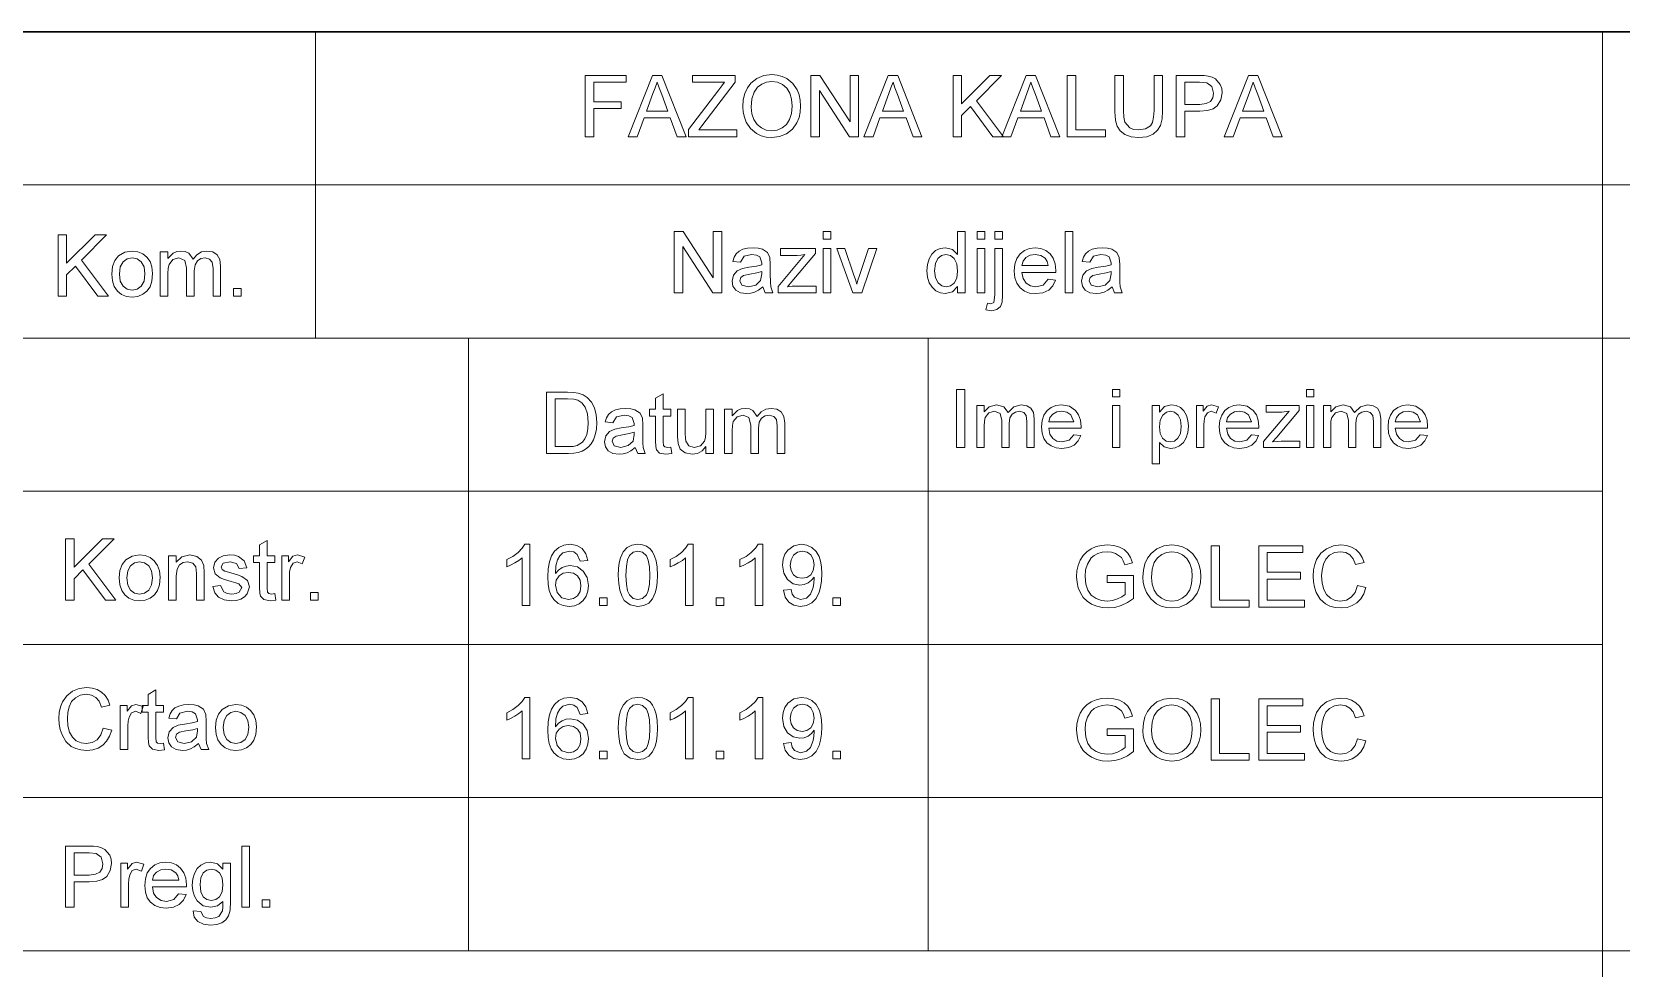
# Model space of a CAD drawing. Extents: x 0 to 594, y 0 to 521.
# Drawn here: x 491.6 to 543, y 26.3 to 56.6 of the extents above; entities that cross this region are included whole.
import ezdxf

# ---------------------------------------------------------------- set-up
doc = ezdxf.new("R2010")
doc.units = 0

msp = doc.modelspace()

# ---------------------------------------------------------------- linework, layer by layer
at = {"color": 7, "lineweight": 30}
msp.add_line((375.224, 56.564), (586.749, 56.564), dxfattribs=at)
at = {"color": 7, "lineweight": 13, "ltscale": 0.247475}
msp.add_line((500.784, 56.564), (500.784, 46.665), dxfattribs=at)
at = {"color": 7, "lineweight": 13}
for p, q in [((542.36, 56.564), (542.36, 7.069)), ((375.224, 51.615), (586.749, 51.615)), ((586.749, 46.665), (375.224, 46.665)), ((375.224, 41.716), (542.36, 41.716)), ((375.224, 36.766), (542.36, 36.766)), ((375.224, 31.817), (542.36, 31.817)), ((375.224, 26.867), (586.749, 26.867))]:
    msp.add_line(p, q, dxfattribs=at)
at = {"color": 7, "lineweight": 13, "ltscale": 0.494949}
for p, q in [((505.734, 46.665), (505.734, 26.867)), ((520.582, 46.665), (520.582, 26.867))]:
    msp.add_line(p, q, dxfattribs=at)
at = {"color": 7, "lineweight": 13}
for points in [[(509.503, 53.173), (509.503, 55.152), (510.823, 55.152), (510.823, 54.932), (509.778, 54.932), (509.778, 54.3), (510.658, 54.3), (510.658, 54.08), (509.778, 54.08), (509.778, 53.173)], [(510.889, 53.173), (511.674, 55.152), (511.977, 55.152), (512.762, 53.173), (512.472, 53.173), (512.25, 53.778), (511.401, 53.778), (511.18, 53.173)], [(512.833, 53.173), (512.833, 53.403), (513.819, 54.692), (513.917, 54.82), (514.003, 54.932), (512.971, 54.932), (512.971, 55.152), (514.345, 55.152), (514.345, 54.932), (513.272, 53.529), (513.168, 53.393), (514.4, 53.393), (514.4, 53.173)], [(514.592, 54.137), (514.609, 54.368), (514.658, 54.573), (514.739, 54.751), (514.854, 54.903), (515.045, 55.057), (515.27, 55.149), (515.528, 55.18), (515.703, 55.165), (515.865, 55.122), (516.016, 55.05), (516.208, 54.894), (516.347, 54.687), (516.411, 54.525), (516.449, 54.349), (516.461, 54.159), (516.448, 53.967), (516.408, 53.789), (516.341, 53.625), (516.196, 53.417), (516.002, 53.267), (515.773, 53.176), (515.527, 53.146), (515.349, 53.161), (515.185, 53.205), (515.034, 53.28), (514.843, 53.438), (514.704, 53.646), (514.642, 53.804), (514.605, 53.967)], [(514.867, 54.133), (514.888, 53.912), (514.951, 53.725), (515.055, 53.571), (515.191, 53.457), (515.348, 53.389), (515.526, 53.366), (515.706, 53.389), (515.865, 53.458), (516, 53.573), (516.104, 53.731), (516.166, 53.927), (516.187, 54.162), (516.167, 54.387), (516.107, 54.582), (516.009, 54.742), (515.874, 54.861), (515.711, 54.935), (515.53, 54.96), (515.357, 54.939), (515.202, 54.875), (515.063, 54.769), (514.954, 54.614), (514.889, 54.402)], [(516.791, 53.173), (516.791, 55.152), (517.083, 55.152), (518.056, 53.658), (518.056, 55.152), (518.331, 55.152), (518.331, 53.173), (518.039, 53.173), (517.066, 54.668), (517.066, 53.173)], [(518.507, 53.173), (519.292, 55.152), (519.595, 55.152), (520.38, 53.173), (520.09, 53.173), (519.868, 53.778), (519.019, 53.778), (518.798, 53.173)], [(521.386, 53.173), (521.386, 55.152), (521.661, 55.152), (521.661, 54.236), (522.577, 55.152), (522.953, 55.152), (522.137, 54.337), (523.008, 53.173), (522.671, 53.173), (521.945, 54.144), (521.661, 53.861), (521.661, 53.173)], [(522.964, 53.173), (523.749, 55.152), (524.052, 55.152), (524.837, 53.173), (524.547, 53.173), (524.325, 53.778), (523.476, 53.778), (523.255, 53.173)], [(525.073, 53.173), (525.073, 55.152), (525.348, 55.152), (525.348, 53.393), (526.31, 53.393), (526.31, 53.173)], [(527.877, 55.152), (528.152, 55.152), (528.152, 54.013), (528.135, 53.746), (528.085, 53.54), (527.991, 53.382), (527.844, 53.256), (527.643, 53.173), (527.387, 53.146), (527.137, 53.17), (526.937, 53.241), (526.787, 53.358), (526.687, 53.518), (526.646, 53.653), (526.621, 53.818), (526.612, 54.013), (526.612, 55.152), (526.887, 55.152), (526.887, 54.022), (526.899, 53.8), (526.933, 53.645), (527.091, 53.459), (527.215, 53.41), (527.364, 53.393), (527.602, 53.426), (527.759, 53.523), (527.825, 53.636), (527.864, 53.802), (527.877, 54.022)], [(528.591, 53.173), (528.591, 55.152), (529.325, 55.152), (529.496, 55.148), (529.621, 55.134), (529.752, 55.099), (529.861, 55.043), (530.017, 54.855), (530.061, 54.728), (530.076, 54.59), (530.037, 54.361), (529.92, 54.17), (529.788, 54.074), (529.601, 54.017), (529.358, 53.998), (528.866, 53.998), (528.866, 53.173)], [(530.142, 53.173), (530.927, 55.152), (531.231, 55.152), (532.016, 53.173), (531.725, 53.173), (531.503, 53.778), (530.655, 53.778), (530.433, 53.173)], [(511.483, 53.998), (512.169, 53.998), (511.973, 54.532), (511.89, 54.756), (511.826, 54.932), (511.759, 54.751), (511.691, 54.566)], [(519.101, 53.998), (519.786, 53.998), (519.591, 54.532), (519.508, 54.756), (519.444, 54.932), (519.377, 54.751), (519.309, 54.566)], [(523.558, 53.998), (524.244, 53.998), (524.048, 54.532), (523.965, 54.756), (523.901, 54.932), (523.834, 54.751), (523.766, 54.566)], [(528.866, 54.218), (529.355, 54.218), (529.562, 54.242), (529.699, 54.313), (529.775, 54.428), (529.801, 54.582), (529.741, 54.797), (529.583, 54.915), (529.35, 54.932), (528.866, 54.932)], [(530.736, 53.998), (531.422, 53.998), (531.226, 54.532), (531.143, 54.756), (531.079, 54.932), (531.012, 54.751), (530.945, 54.566)], [(492.475, 48.02), (492.475, 49.999), (492.75, 49.999), (492.75, 49.083), (493.667, 49.999), (494.042, 49.999), (493.227, 49.184), (494.097, 48.02), (493.761, 48.02), (493.035, 48.991), (492.75, 48.707), (492.75, 48.02)], [(512.375, 48.128), (512.375, 50.107), (512.667, 50.107), (513.64, 48.613), (513.64, 50.107), (513.915, 50.107), (513.915, 48.128), (513.623, 48.128), (512.65, 49.623), (512.65, 48.128)], [(517.185, 49.86), (517.185, 50.107), (517.433, 50.107), (517.433, 49.86)], [(521.528, 48.128), (521.528, 48.336), (521.364, 48.159), (521.138, 48.101), (520.978, 48.124), (520.832, 48.194), (520.708, 48.306), (520.616, 48.456), (520.558, 48.636), (520.539, 48.841), (520.556, 49.044), (520.609, 49.227), (520.698, 49.38), (520.821, 49.493), (520.971, 49.562), (521.137, 49.585), (521.366, 49.525), (521.528, 49.369), (521.528, 50.107), (521.776, 50.107), (521.776, 48.128)], [(522.16, 49.86), (522.16, 50.107), (522.408, 50.107), (522.408, 49.86)], [(522.738, 49.86), (522.738, 50.107), (522.985, 50.107), (522.985, 49.86)], [(525.008, 48.128), (525.008, 50.107), (525.255, 50.107), (525.255, 48.128)], [(494.207, 48.735), (494.231, 48.975), (494.304, 49.17), (494.424, 49.319), (494.626, 49.437), (494.867, 49.477), (495.049, 49.456), (495.207, 49.392), (495.342, 49.285), (495.444, 49.141), (495.506, 48.964), (495.526, 48.755), (495.506, 48.51), (495.445, 48.324), (495.345, 48.184), (495.207, 48.08), (495.045, 48.014), (494.867, 47.993), (494.683, 48.014), (494.523, 48.078), (494.389, 48.184), (494.288, 48.33), (494.227, 48.514)], [(495.774, 48.02), (495.774, 49.449), (496.021, 49.449), (496.021, 49.234), (496.195, 49.41), (496.311, 49.46), (496.442, 49.477), (496.583, 49.46), (496.695, 49.408), (496.834, 49.217), (496.96, 49.361), (497.108, 49.448), (497.28, 49.477), (497.47, 49.448), (497.61, 49.359), (497.696, 49.21), (497.725, 48.998), (497.725, 48.02), (497.478, 48.02), (497.478, 48.91), (497.454, 49.117), (497.369, 49.218), (497.223, 49.257), (497.085, 49.232), (496.973, 49.158), (496.898, 49.029), (496.873, 48.841), (496.873, 48.02), (496.626, 48.02), (496.626, 48.938), (496.567, 49.177), (496.374, 49.257), (496.185, 49.204), (496.06, 49.048), (496.031, 48.923), (496.021, 48.753), (496.021, 48.02)], [(515.234, 48.321), (515.099, 48.218), (514.974, 48.15), (514.849, 48.113), (514.716, 48.101), (514.515, 48.129), (514.367, 48.215), (514.275, 48.346), (514.244, 48.508), (514.291, 48.698), (514.411, 48.837), (514.58, 48.916), (514.788, 48.952), (515.034, 48.99), (515.205, 49.035), (515.206, 49.094), (515.141, 49.289), (515.03, 49.346), (514.877, 49.365), (514.635, 49.31), (514.519, 49.118), (514.272, 49.145), (514.315, 49.283), (514.379, 49.391), (514.471, 49.473), (514.595, 49.534), (514.748, 49.572), (514.923, 49.585), (515.09, 49.574), (515.223, 49.541), (515.393, 49.432), (515.469, 49.265), (515.481, 49.048), (515.481, 48.741), (515.485, 48.475), (515.498, 48.32), (515.564, 48.128), (515.316, 48.128)], [(515.729, 48.128), (515.729, 48.335), (516.598, 49.365), (516.464, 49.344), (516.347, 49.338), (515.811, 49.338), (515.811, 49.557), (516.938, 49.557), (516.938, 49.394), (516.175, 48.489), (516.033, 48.321), (516.185, 48.341), (516.328, 48.348), (516.966, 48.348), (516.966, 48.128)], [(517.185, 48.128), (517.185, 49.557), (517.433, 49.557), (517.433, 48.128)], [(518.144, 48.128), (517.625, 49.557), (517.887, 49.557), (518.181, 48.701), (518.228, 48.56), (518.271, 48.413), (518.309, 48.538), (518.36, 48.685), (518.656, 49.557), (518.917, 49.557), (518.433, 48.128)], [(520.786, 48.842), (520.814, 48.613), (520.898, 48.45), (521.019, 48.353), (521.161, 48.321), (521.303, 48.352), (521.421, 48.444), (521.502, 48.601), (521.528, 48.823), (521.501, 49.066), (521.419, 49.234), (521.298, 49.332), (521.151, 49.365), (521.008, 49.334), (520.891, 49.239), (520.812, 49.077)], [(522.16, 48.128), (522.16, 49.557), (522.408, 49.557), (522.408, 48.128)], [(522.446, 47.578), (522.492, 47.79), (522.599, 47.771), (522.704, 47.82), (522.738, 48.064), (522.738, 49.557), (522.985, 49.557), (522.985, 48.052), (522.968, 47.829), (522.918, 47.685), (522.803, 47.585), (522.632, 47.551)], [(524.455, 48.568), (524.698, 48.54), (524.611, 48.355), (524.473, 48.216), (524.287, 48.129), (524.055, 48.101), (523.856, 48.122), (523.687, 48.186), (523.547, 48.293), (523.442, 48.438), (523.38, 48.617), (523.359, 48.831), (523.38, 49.052), (523.443, 49.237), (523.549, 49.387), (523.688, 49.497), (523.852, 49.563), (524.041, 49.585), (524.224, 49.564), (524.384, 49.499), (524.52, 49.393), (524.623, 49.247), (524.685, 49.066), (524.706, 48.851), (524.704, 48.788), (523.606, 48.788), (523.648, 48.588), (523.746, 48.441), (523.887, 48.351), (524.06, 48.321), (524.298, 48.38)], [(523.606, 49.008), (524.458, 49.008), (524.425, 49.145), (524.36, 49.243), (524.219, 49.335), (524.04, 49.365), (523.876, 49.341), (523.74, 49.268), (523.646, 49.154)], [(526.52, 48.321), (526.385, 48.218), (526.26, 48.15), (526.135, 48.113), (526.002, 48.101), (525.801, 48.129), (525.652, 48.215), (525.561, 48.346), (525.53, 48.508), (525.576, 48.698), (525.697, 48.837), (525.865, 48.916), (526.073, 48.952), (526.319, 48.99), (526.491, 49.035), (526.492, 49.094), (526.426, 49.289), (526.316, 49.346), (526.162, 49.365), (525.92, 49.31), (525.805, 49.118), (525.558, 49.145), (525.601, 49.283), (525.665, 49.391), (525.756, 49.473), (525.881, 49.534), (526.034, 49.572), (526.209, 49.585), (526.376, 49.574), (526.509, 49.541), (526.679, 49.432), (526.755, 49.265), (526.767, 49.048), (526.767, 48.741), (526.771, 48.475), (526.784, 48.32), (526.849, 48.128), (526.602, 48.128)], [(494.454, 48.735), (494.484, 48.506), (494.572, 48.343), (494.704, 48.245), (494.867, 48.213), (495.029, 48.245), (495.161, 48.344), (495.25, 48.509), (495.279, 48.743), (495.249, 48.966), (495.161, 49.127), (495.028, 49.224), (494.867, 49.257), (494.704, 49.225), (494.572, 49.127), (494.484, 48.964)], [(515.206, 48.815), (515.047, 48.771), (514.823, 48.735), (514.617, 48.692), (514.524, 48.622), (514.492, 48.52), (514.563, 48.378), (514.771, 48.321), (515.012, 48.379), (515.167, 48.53), (515.205, 48.738)], [(526.492, 48.815), (526.332, 48.771), (526.108, 48.735), (525.903, 48.692), (525.81, 48.622), (525.777, 48.52), (525.849, 48.378), (526.057, 48.321), (526.298, 48.379), (526.453, 48.53), (526.491, 48.738)], [(498.137, 48.02), (498.137, 48.267), (498.385, 48.267), (498.385, 48.02)], [(508.255, 42.938), (508.255, 44.917), (508.93, 44.917), (509.132, 44.91), (509.279, 44.888), (509.436, 44.834), (509.567, 44.747), (509.703, 44.596), (509.799, 44.409), (509.857, 44.188), (509.876, 43.938), (509.863, 43.725), (509.824, 43.538), (509.765, 43.379), (509.69, 43.25), (509.605, 43.148), (509.512, 43.071), (509.405, 43.013), (509.277, 42.972), (509.13, 42.946), (508.962, 42.938)], [(508.529, 43.158), (508.94, 43.158), (509.109, 43.167), (509.238, 43.195), (509.41, 43.299), (509.491, 43.41), (509.551, 43.554), (509.589, 43.731), (509.601, 43.942), (509.577, 44.222), (509.502, 44.428), (509.393, 44.57), (509.262, 44.656), (509.129, 44.687), (508.933, 44.697), (508.529, 44.697)], [(512.268, 43.145), (512.295, 42.931), (512.111, 42.91), (511.906, 42.951), (511.803, 43.059), (511.78, 43.163), (511.773, 43.34), (511.773, 44.147), (511.58, 44.147), (511.58, 44.367), (511.773, 44.367), (511.773, 44.72), (512.02, 44.865), (512.02, 44.367), (512.268, 44.367), (512.268, 44.147), (512.02, 44.147), (512.02, 43.325), (512.033, 43.194), (512.075, 43.147), (512.16, 43.13)], [(521.499, 43.125), (521.499, 45.004), (521.76, 45.004), (521.76, 43.125)], [(526.536, 44.77), (526.536, 45.004), (526.771, 45.004), (526.771, 44.77)], [(532.799, 44.77), (532.799, 45.004), (533.034, 45.004), (533.034, 44.77)], [(511.113, 43.13), (510.978, 43.027), (510.853, 42.96), (510.729, 42.923), (510.595, 42.91), (510.394, 42.939), (510.246, 43.025), (510.154, 43.155), (510.124, 43.317), (510.17, 43.508), (510.291, 43.647), (510.459, 43.726), (510.667, 43.762), (510.913, 43.8), (511.084, 43.845), (511.086, 43.904), (511.02, 44.098), (510.909, 44.156), (510.756, 44.175), (510.514, 44.12), (510.398, 43.927), (510.151, 43.955), (510.194, 44.092), (510.258, 44.2), (510.35, 44.283), (510.475, 44.344), (510.627, 44.382), (510.802, 44.395), (510.97, 44.384), (511.102, 44.351), (511.272, 44.241), (511.348, 44.074), (511.361, 43.858), (511.361, 43.551), (511.365, 43.285), (511.377, 43.13), (511.443, 42.938), (511.196, 42.938)], [(513.394, 42.938), (513.394, 43.163), (513.275, 43.023), (513.129, 42.938), (512.958, 42.91), (512.731, 42.959), (512.574, 43.08), (512.502, 43.259), (512.487, 43.485), (512.487, 44.367), (512.735, 44.367), (512.735, 43.585), (512.738, 43.428), (512.749, 43.332), (512.844, 43.184), (513.023, 43.13), (513.223, 43.185), (513.356, 43.336), (513.385, 43.452), (513.394, 43.611), (513.394, 44.367), (513.642, 44.367), (513.642, 42.938)], [(513.999, 42.938), (513.999, 44.367), (514.247, 44.367), (514.247, 44.152), (514.42, 44.328), (514.537, 44.378), (514.667, 44.395), (514.808, 44.377), (514.921, 44.326), (515.06, 44.135), (515.185, 44.279), (515.334, 44.366), (515.505, 44.395), (515.695, 44.365), (515.835, 44.277), (515.922, 44.128), (515.951, 43.916), (515.951, 42.938), (515.703, 42.938), (515.703, 43.828), (515.68, 44.034), (515.594, 44.136), (515.449, 44.175), (515.311, 44.15), (515.198, 44.076), (515.124, 43.947), (515.099, 43.759), (515.099, 42.938), (514.851, 42.938), (514.851, 43.856), (514.792, 44.095), (514.599, 44.175), (514.411, 44.121), (514.285, 43.966), (514.256, 43.841), (514.247, 43.671), (514.247, 42.938)], [(522.152, 43.125), (522.152, 44.483), (522.386, 44.483), (522.386, 44.278), (522.552, 44.445), (522.786, 44.509), (523.027, 44.444), (523.159, 44.262), (523.346, 44.447), (523.582, 44.509), (523.762, 44.481), (523.895, 44.397), (523.977, 44.256), (524.005, 44.054), (524.005, 43.125), (523.77, 43.125), (523.77, 43.97), (523.747, 44.166), (523.666, 44.263), (523.528, 44.3), (523.397, 44.276), (523.29, 44.206), (523.219, 44.084), (523.195, 43.905), (523.195, 43.125), (522.961, 43.125), (522.961, 43.997), (522.905, 44.224), (522.721, 44.3), (522.542, 44.249), (522.423, 44.101), (522.396, 43.983), (522.386, 43.821), (522.386, 43.125)], [(525.28, 43.543), (525.511, 43.517), (525.429, 43.341), (525.298, 43.209), (525.121, 43.127), (524.9, 43.099), (524.712, 43.12), (524.551, 43.18), (524.418, 43.282), (524.319, 43.419), (524.259, 43.59), (524.239, 43.793), (524.259, 44.002), (524.319, 44.178), (524.42, 44.321), (524.552, 44.425), (524.708, 44.488), (524.887, 44.509), (525.14, 44.463), (525.342, 44.326), (525.44, 44.188), (525.499, 44.016), (525.518, 43.812), (525.517, 43.752), (524.474, 43.752), (524.514, 43.562), (524.607, 43.423), (524.741, 43.337), (524.905, 43.308), (525.132, 43.364)], [(524.474, 43.961), (525.283, 43.961), (525.19, 44.184), (525.056, 44.271), (524.886, 44.3), (524.731, 44.277), (524.602, 44.207), (524.512, 44.1)], [(526.536, 43.125), (526.536, 44.483), (526.771, 44.483), (526.771, 43.125)], [(527.815, 42.604), (527.815, 44.483), (528.05, 44.483), (528.05, 44.275), (528.212, 44.45), (528.431, 44.509), (528.59, 44.486), (528.729, 44.42), (528.842, 44.313), (528.923, 44.169), (528.973, 43.999), (528.989, 43.814), (528.971, 43.617), (528.915, 43.441), (528.824, 43.295), (528.7, 43.188), (528.555, 43.121), (528.403, 43.099), (528.198, 43.153), (528.05, 43.289), (528.05, 42.604)], [(528.05, 43.793), (528.075, 43.577), (528.151, 43.427), (528.264, 43.338), (528.397, 43.308), (528.534, 43.339), (528.649, 43.431), (528.728, 43.587), (528.754, 43.811), (528.729, 44.025), (528.652, 44.178), (528.54, 44.269), (528.408, 44.3), (528.275, 44.267), (528.158, 44.17), (528.077, 44.011)], [(529.25, 43.125), (529.25, 44.483), (529.459, 44.483), (529.459, 44.301), (529.596, 44.468), (529.734, 44.509), (529.955, 44.444), (529.88, 44.234), (529.725, 44.3), (529.6, 44.254), (529.521, 44.125), (529.494, 43.994), (529.485, 43.851), (529.485, 43.125)], [(531.022, 43.543), (531.252, 43.517), (531.17, 43.341), (531.039, 43.209), (530.862, 43.127), (530.642, 43.099), (530.453, 43.12), (530.292, 43.18), (530.159, 43.282), (530.06, 43.419), (530.001, 43.59), (529.981, 43.793), (530.001, 44.002), (530.061, 44.178), (530.161, 44.321), (530.293, 44.425), (530.449, 44.488), (530.629, 44.509), (530.881, 44.463), (531.083, 44.326), (531.181, 44.188), (531.24, 44.016), (531.26, 43.812), (531.258, 43.752), (530.216, 43.752), (530.256, 43.562), (530.348, 43.423), (530.482, 43.337), (530.646, 43.308), (530.873, 43.364)], [(530.216, 43.961), (531.025, 43.961), (530.932, 44.184), (530.797, 44.271), (530.628, 44.3), (530.472, 44.277), (530.343, 44.207), (530.254, 44.1)], [(531.416, 43.125), (531.416, 43.322), (532.241, 44.3), (532.003, 44.274), (531.494, 44.274), (531.494, 44.483), (532.564, 44.483), (532.564, 44.327), (531.84, 43.468), (531.705, 43.308), (531.849, 43.328), (531.985, 43.334), (532.59, 43.334), (532.59, 43.125)], [(532.799, 43.125), (532.799, 44.483), (533.034, 44.483), (533.034, 43.125)], [(533.347, 43.125), (533.347, 44.483), (533.582, 44.483), (533.582, 44.278), (533.747, 44.445), (533.982, 44.509), (534.222, 44.444), (534.354, 44.262), (534.541, 44.447), (534.777, 44.509), (534.958, 44.481), (535.091, 44.397), (535.173, 44.256), (535.2, 44.054), (535.2, 43.125), (534.965, 43.125), (534.965, 43.97), (534.943, 44.166), (534.862, 44.263), (534.724, 44.3), (534.593, 44.276), (534.486, 44.206), (534.415, 44.084), (534.391, 43.905), (534.391, 43.125), (534.156, 43.125), (534.156, 43.997), (534.1, 44.224), (533.917, 44.3), (533.738, 44.249), (533.619, 44.101), (533.591, 43.983), (533.582, 43.821), (533.582, 43.125)], [(536.476, 43.543), (536.706, 43.517), (536.625, 43.341), (536.493, 43.209), (536.316, 43.127), (536.096, 43.099), (535.907, 43.12), (535.746, 43.18), (535.613, 43.282), (535.514, 43.419), (535.455, 43.59), (535.435, 43.793), (535.455, 44.002), (535.515, 44.178), (535.615, 44.321), (535.747, 44.425), (535.903, 44.488), (536.083, 44.509), (536.336, 44.463), (536.537, 44.326), (536.635, 44.188), (536.694, 44.016), (536.714, 43.812), (536.713, 43.752), (535.67, 43.752), (535.71, 43.562), (535.803, 43.423), (535.937, 43.337), (536.101, 43.308), (536.327, 43.364)], [(535.67, 43.961), (536.479, 43.961), (536.386, 44.184), (536.251, 44.271), (536.082, 44.3), (535.926, 44.277), (535.798, 44.207), (535.708, 44.1)], [(511.086, 43.625), (510.926, 43.581), (510.702, 43.544), (510.496, 43.501), (510.404, 43.432), (510.371, 43.33), (510.442, 43.187), (510.65, 43.13), (510.892, 43.189), (511.047, 43.339), (511.084, 43.548)], [(492.715, 38.2), (492.715, 40.179), (492.99, 40.179), (492.99, 39.263), (493.906, 40.179), (494.282, 40.179), (493.466, 39.364), (494.337, 38.2), (494, 38.2), (493.274, 39.171), (492.99, 38.888), (492.99, 38.2)], [(499.477, 38.407), (499.504, 38.194), (499.32, 38.173), (499.115, 38.214), (499.012, 38.322), (498.989, 38.425), (498.982, 38.602), (498.982, 39.41), (498.789, 39.41), (498.789, 39.63), (498.982, 39.63), (498.982, 39.983), (499.229, 40.127), (499.229, 39.63), (499.477, 39.63), (499.477, 39.41), (499.229, 39.41), (499.229, 38.587), (499.242, 38.456), (499.284, 38.41), (499.369, 38.393)], [(494.447, 38.915), (494.471, 39.155), (494.543, 39.35), (494.664, 39.5), (494.866, 39.618), (495.107, 39.657), (495.289, 39.636), (495.447, 39.572), (495.582, 39.465), (495.684, 39.321), (495.745, 39.144), (495.766, 38.935), (495.746, 38.69), (495.684, 38.504), (495.584, 38.364), (495.447, 38.26), (495.284, 38.195), (495.107, 38.173), (494.922, 38.194), (494.763, 38.258), (494.629, 38.364), (494.528, 38.51), (494.467, 38.694)], [(496.041, 38.2), (496.041, 39.63), (496.288, 39.63), (496.288, 39.427), (496.473, 39.6), (496.725, 39.657), (496.954, 39.611), (497.11, 39.489), (497.182, 39.311), (497.195, 39.076), (497.195, 38.2), (496.948, 38.2), (496.948, 39.06), (496.92, 39.278), (496.823, 39.394), (496.658, 39.437), (496.518, 39.413), (496.398, 39.34), (496.316, 39.2), (496.288, 38.972), (496.288, 38.2)], [(497.47, 38.64), (497.717, 38.668), (497.828, 38.464), (497.937, 38.41), (498.082, 38.393), (498.225, 38.408), (498.325, 38.455), (498.405, 38.602), (498.313, 38.72), (498.219, 38.754), (498.065, 38.796), (497.853, 38.859), (497.712, 38.913), (497.552, 39.05), (497.498, 39.243), (497.54, 39.421), (497.657, 39.557), (497.809, 39.628), (498.014, 39.657), (498.169, 39.645), (498.303, 39.607), (498.488, 39.472), (498.57, 39.245), (498.322, 39.217), (498.235, 39.379), (498.032, 39.437), (497.811, 39.387), (497.745, 39.269), (497.772, 39.192), (497.859, 39.133), (498.057, 39.076), (498.265, 39.013), (498.409, 38.963), (498.587, 38.835), (498.652, 38.627), (498.582, 38.398), (498.496, 38.303), (498.379, 38.232), (498.237, 38.188), (498.079, 38.173), (497.834, 38.202), (497.656, 38.291), (497.537, 38.437)], [(499.696, 38.2), (499.696, 39.63), (499.916, 39.63), (499.916, 39.439), (500.06, 39.615), (500.206, 39.657), (500.439, 39.589), (500.36, 39.368), (500.196, 39.437), (500.065, 39.388), (499.982, 39.253), (499.953, 39.115), (499.944, 38.964), (499.944, 38.2)], [(507.712, 38.022), (507.465, 38.022), (507.465, 39.565), (507.362, 39.481), (507.231, 39.398), (507.093, 39.325), (506.97, 39.272), (506.97, 39.507), (507.165, 39.612), (507.333, 39.738), (507.466, 39.872), (507.553, 40.001), (507.712, 40.001)], [(509.581, 39.479), (509.334, 39.452), (509.241, 39.671), (509.13, 39.754), (508.996, 39.781), (508.776, 39.721), (508.682, 39.626), (508.606, 39.495), (508.556, 39.31), (508.537, 39.053), (508.635, 39.168), (508.753, 39.25), (508.884, 39.298), (509.02, 39.314), (509.247, 39.269), (509.437, 39.135), (509.566, 38.93), (509.609, 38.672), (509.589, 38.492), (509.528, 38.325), (509.431, 38.184), (509.305, 38.08), (509.153, 38.016), (508.983, 37.995), (508.791, 38.019), (508.625, 38.093), (508.483, 38.217), (508.398, 38.346), (508.338, 38.51), (508.302, 38.711), (508.289, 38.948), (508.303, 39.213), (508.343, 39.44), (508.411, 39.627), (508.505, 39.776), (508.645, 39.901), (508.813, 39.976), (509.011, 40.001), (509.227, 39.967), (509.4, 39.863), (509.521, 39.697)], [(510.571, 38.997), (510.579, 39.215), (510.602, 39.405), (510.642, 39.565), (510.73, 39.757), (510.852, 39.893), (511.009, 39.974), (511.203, 40.001), (511.351, 39.985), (511.484, 39.938), (511.595, 39.86), (511.678, 39.754), (511.741, 39.621), (511.792, 39.462), (511.824, 39.26), (511.835, 38.997), (511.827, 38.781), (511.804, 38.592), (511.765, 38.432), (511.678, 38.241), (511.556, 38.104), (511.398, 38.022), (511.203, 37.995), (510.953, 38.042), (510.763, 38.185), (510.679, 38.333), (510.619, 38.517), (510.583, 38.739)], [(510.818, 38.998), (510.831, 38.712), (510.868, 38.501), (510.929, 38.364), (511.053, 38.252), (511.203, 38.215), (511.353, 38.252), (511.477, 38.365), (511.538, 38.502), (511.576, 38.713), (511.588, 38.998), (511.576, 39.278), (511.54, 39.487), (511.48, 39.626), (511.357, 39.743), (511.2, 39.781), (511.052, 39.747), (510.933, 39.644), (510.869, 39.495), (510.831, 39.279)], [(512.99, 38.022), (512.742, 38.022), (512.742, 39.565), (512.639, 39.481), (512.508, 39.398), (512.37, 39.325), (512.247, 39.272), (512.247, 39.507), (512.442, 39.612), (512.61, 39.738), (512.743, 39.872), (512.83, 40.001), (512.99, 40.001)], [(515.243, 38.022), (514.996, 38.022), (514.996, 39.565), (514.893, 39.481), (514.762, 39.398), (514.624, 39.325), (514.501, 39.272), (514.501, 39.507), (514.696, 39.612), (514.864, 39.738), (514.997, 39.872), (515.084, 40.001), (515.243, 40.001)], [(515.903, 38.517), (516.151, 38.545), (516.191, 38.395), (516.257, 38.293), (516.459, 38.215), (516.651, 38.262), (516.781, 38.389), (516.86, 38.606), (516.885, 38.746), (516.894, 38.893), (516.893, 38.941), (516.81, 38.837), (516.701, 38.754), (516.575, 38.7), (516.439, 38.682), (516.221, 38.727), (516.039, 38.861), (515.917, 39.068), (515.876, 39.331), (515.895, 39.519), (515.952, 39.681), (516.048, 39.817), (516.242, 39.955), (516.48, 40.001), (516.66, 39.975), (516.823, 39.898), (516.96, 39.773), (517.059, 39.604), (517.104, 39.458), (517.131, 39.273), (517.14, 39.051), (517.131, 38.817), (517.104, 38.617), (517.06, 38.451), (516.959, 38.255), (516.82, 38.111), (516.647, 38.024), (516.447, 37.995), (516.241, 38.029), (516.076, 38.132), (515.961, 38.297)], [(516.893, 39.337), (516.867, 39.52), (516.79, 39.661), (516.671, 39.751), (516.519, 39.781), (516.361, 39.749), (516.234, 39.652), (516.151, 39.504), (516.123, 39.317), (516.149, 39.15), (516.228, 39.017), (516.352, 38.931), (516.513, 38.902), (516.664, 38.931), (516.786, 39.017), (516.866, 39.155)], [(526.363, 38.769), (526.363, 38.989), (527.216, 38.989), (527.216, 38.254), (527.018, 38.119), (526.815, 38.023), (526.606, 37.964), (526.391, 37.945), (526.202, 37.959), (526.024, 38), (525.858, 38.069), (525.711, 38.164), (525.591, 38.284), (525.496, 38.428), (525.428, 38.59), (525.388, 38.765), (525.374, 38.952), (525.387, 39.14), (525.428, 39.318), (525.495, 39.489), (525.588, 39.64), (525.704, 39.763), (525.845, 39.858), (526.004, 39.925), (526.179, 39.965), (526.37, 39.979), (526.575, 39.962), (526.76, 39.91), (526.915, 39.828), (527.033, 39.719), (527.12, 39.578), (527.184, 39.4), (526.931, 39.336), (526.882, 39.47), (526.821, 39.571), (526.634, 39.708), (526.506, 39.746), (526.364, 39.759), (526.199, 39.745), (526.057, 39.704), (525.94, 39.64), (525.847, 39.559), (525.724, 39.363), (525.667, 39.171), (525.649, 38.963), (525.671, 38.718), (525.739, 38.517), (525.85, 38.361), (526.002, 38.251), (526.18, 38.186), (526.368, 38.165), (526.535, 38.182), (526.697, 38.234), (526.838, 38.305), (526.941, 38.381), (526.941, 38.769)], [(527.518, 38.936), (527.534, 39.167), (527.583, 39.372), (527.665, 39.55), (527.779, 39.702), (527.97, 39.856), (528.195, 39.948), (528.454, 39.979), (528.628, 39.964), (528.791, 39.921), (528.942, 39.849), (529.133, 39.693), (529.273, 39.486), (529.336, 39.324), (529.374, 39.148), (529.387, 38.958), (529.374, 38.766), (529.334, 38.588), (529.267, 38.423), (529.122, 38.216), (528.927, 38.066), (528.698, 37.975), (528.452, 37.945), (528.275, 37.96), (528.11, 38.004), (527.959, 38.079), (527.768, 38.237), (527.63, 38.445), (527.568, 38.603), (527.53, 38.766)], [(527.793, 38.932), (527.814, 38.711), (527.876, 38.524), (527.98, 38.37), (528.116, 38.256), (528.273, 38.188), (528.451, 38.165), (528.632, 38.188), (528.79, 38.257), (528.926, 38.372), (529.029, 38.53), (529.091, 38.726), (529.112, 38.961), (529.092, 39.186), (529.032, 39.381), (528.934, 39.541), (528.799, 39.66), (528.637, 39.734), (528.455, 39.759), (528.283, 39.738), (528.127, 39.674), (527.988, 39.568), (527.88, 39.413), (527.814, 39.201)], [(529.717, 37.972), (529.717, 39.951), (529.992, 39.951), (529.992, 38.192), (530.954, 38.192), (530.954, 37.972)], [(531.256, 37.972), (531.256, 39.951), (532.685, 39.951), (532.685, 39.731), (531.531, 39.731), (531.531, 39.099), (532.603, 39.099), (532.603, 38.879), (531.531, 38.879), (531.531, 38.192), (532.74, 38.192), (532.74, 37.972)], [(534.444, 38.667), (534.719, 38.601), (534.651, 38.405), (534.555, 38.242), (534.431, 38.113), (534.281, 38.02), (534.112, 37.964), (533.921, 37.945), (533.726, 37.959), (533.557, 38.002), (533.414, 38.074), (533.242, 38.233), (533.117, 38.449), (533.06, 38.617), (533.026, 38.793), (533.015, 38.976), (533.028, 39.173), (533.066, 39.351), (533.129, 39.513), (533.266, 39.714), (533.452, 39.86), (533.672, 39.949), (533.913, 39.979), (534.093, 39.962), (534.253, 39.912), (534.393, 39.829), (534.51, 39.716), (534.6, 39.575), (534.664, 39.408), (534.389, 39.347), (534.311, 39.533), (534.205, 39.661), (534.068, 39.734), (533.9, 39.759), (533.706, 39.732), (533.547, 39.65), (533.426, 39.522), (533.347, 39.357), (533.304, 39.17), (533.29, 38.978), (533.307, 38.742), (533.36, 38.538), (533.449, 38.374), (533.577, 38.258), (533.73, 38.188), (533.896, 38.165), (534.088, 38.196), (534.249, 38.291), (534.37, 38.448)], [(494.694, 38.915), (494.723, 38.686), (494.811, 38.523), (494.944, 38.425), (495.107, 38.393), (495.269, 38.426), (495.401, 38.524), (495.489, 38.689), (495.519, 38.923), (495.489, 39.146), (495.4, 39.307), (495.268, 39.405), (495.107, 39.437), (494.944, 39.405), (494.811, 39.308), (494.723, 39.145)], [(508.537, 38.678), (508.593, 38.443), (508.744, 38.273), (508.964, 38.215), (509.124, 38.245), (509.251, 38.336), (509.334, 38.478), (509.361, 38.664), (509.334, 38.843), (509.253, 38.979), (509.124, 39.065), (508.954, 39.094), (508.793, 39.065), (508.658, 38.979), (508.567, 38.846)], [(500.631, 38.2), (500.631, 38.448), (500.878, 38.448), (500.878, 38.2)], [(509.966, 38.022), (509.966, 38.27), (510.214, 38.27), (510.214, 38.022)], [(513.732, 38.022), (513.732, 38.27), (513.979, 38.27), (513.979, 38.022)], [(517.497, 38.022), (517.497, 38.27), (517.745, 38.27), (517.745, 38.022)], [(493.93, 34.061), (494.205, 33.995), (494.137, 33.799), (494.041, 33.636), (493.916, 33.507), (493.767, 33.414), (493.597, 33.358), (493.407, 33.339), (493.212, 33.354), (493.043, 33.397), (492.9, 33.469), (492.728, 33.627), (492.603, 33.844), (492.546, 34.011), (492.512, 34.187), (492.501, 34.371), (492.513, 34.567), (492.551, 34.746), (492.614, 34.907), (492.752, 35.108), (492.938, 35.254), (493.158, 35.344), (493.399, 35.373), (493.579, 35.357), (493.739, 35.307), (493.879, 35.223), (493.995, 35.11), (494.086, 34.969), (494.15, 34.802), (493.875, 34.741), (493.797, 34.927), (493.69, 35.055), (493.553, 35.129), (493.386, 35.153), (493.192, 35.126), (493.033, 35.044), (492.912, 34.916), (492.833, 34.751), (492.79, 34.565), (492.776, 34.373), (492.793, 34.137), (492.845, 33.933), (492.935, 33.769), (493.062, 33.652), (493.216, 33.582), (493.381, 33.559), (493.574, 33.591), (493.734, 33.686), (493.856, 33.843)], [(495.882, 33.574), (495.909, 33.36), (495.725, 33.339), (495.52, 33.38), (495.417, 33.488), (495.394, 33.592), (495.387, 33.769), (495.387, 34.576), (495.194, 34.576), (495.194, 34.796), (495.387, 34.796), (495.387, 35.149), (495.634, 35.294), (495.634, 34.796), (495.882, 34.796), (495.882, 34.576), (495.634, 34.576), (495.634, 33.754), (495.647, 33.623), (495.689, 33.576), (495.774, 33.559)], [(507.712, 33.073), (507.465, 33.073), (507.465, 34.615), (507.362, 34.532), (507.231, 34.448), (507.093, 34.375), (506.97, 34.323), (506.97, 34.557), (507.165, 34.663), (507.333, 34.788), (507.466, 34.922), (507.553, 35.052), (507.712, 35.052)], [(509.581, 34.53), (509.334, 34.502), (509.241, 34.722), (509.13, 34.804), (508.996, 34.832), (508.776, 34.772), (508.682, 34.676), (508.606, 34.545), (508.556, 34.36), (508.537, 34.103), (508.635, 34.219), (508.753, 34.3), (508.884, 34.349), (509.02, 34.365), (509.247, 34.32), (509.437, 34.186), (509.566, 33.98), (509.609, 33.723), (509.589, 33.543), (509.528, 33.376), (509.431, 33.235), (509.305, 33.131), (509.153, 33.067), (508.983, 33.045), (508.791, 33.07), (508.625, 33.144), (508.483, 33.267), (508.398, 33.396), (508.338, 33.561), (508.302, 33.762), (508.289, 33.998), (508.303, 34.264), (508.343, 34.49), (508.411, 34.678), (508.505, 34.827), (508.645, 34.952), (508.813, 35.027), (509.011, 35.052), (509.227, 35.017), (509.4, 34.913), (509.521, 34.748)], [(510.571, 34.048), (510.579, 34.266), (510.602, 34.455), (510.642, 34.616), (510.73, 34.807), (510.852, 34.943), (511.009, 35.025), (511.203, 35.052), (511.351, 35.036), (511.484, 34.988), (511.595, 34.911), (511.678, 34.805), (511.741, 34.672), (511.792, 34.512), (511.824, 34.31), (511.835, 34.048), (511.827, 33.831), (511.804, 33.643), (511.765, 33.483), (511.678, 33.291), (511.556, 33.154), (511.398, 33.073), (511.203, 33.045), (510.953, 33.093), (510.763, 33.235), (510.679, 33.383), (510.619, 33.568), (510.583, 33.789)], [(512.99, 33.073), (512.742, 33.073), (512.742, 34.615), (512.639, 34.532), (512.508, 34.448), (512.37, 34.375), (512.247, 34.323), (512.247, 34.557), (512.442, 34.663), (512.61, 34.788), (512.743, 34.922), (512.83, 35.052), (512.99, 35.052)], [(515.243, 33.073), (514.996, 33.073), (514.996, 34.615), (514.893, 34.532), (514.762, 34.448), (514.624, 34.375), (514.501, 34.323), (514.501, 34.557), (514.696, 34.663), (514.864, 34.788), (514.997, 34.922), (515.084, 35.052), (515.243, 35.052)], [(515.903, 33.568), (516.151, 33.595), (516.191, 33.445), (516.257, 33.343), (516.459, 33.265), (516.651, 33.313), (516.781, 33.44), (516.86, 33.656), (516.885, 33.796), (516.894, 33.943), (516.893, 33.991), (516.81, 33.887), (516.701, 33.804), (516.575, 33.75), (516.439, 33.732), (516.221, 33.777), (516.039, 33.911), (515.917, 34.118), (515.876, 34.382), (515.895, 34.57), (515.952, 34.732), (516.048, 34.868), (516.242, 35.006), (516.48, 35.052), (516.66, 35.026), (516.823, 34.949), (516.96, 34.823), (517.059, 34.654), (517.104, 34.508), (517.131, 34.324), (517.14, 34.101), (517.131, 33.867), (517.104, 33.667), (517.06, 33.502), (516.959, 33.305), (516.82, 33.162), (516.647, 33.074), (516.447, 33.045), (516.241, 33.08), (516.076, 33.182), (515.961, 33.347)], [(526.363, 33.82), (526.363, 34.04), (527.216, 34.04), (527.216, 33.305), (527.018, 33.17), (526.815, 33.073), (526.606, 33.015), (526.391, 32.995), (526.202, 33.009), (526.024, 33.051), (525.858, 33.119), (525.711, 33.215), (525.591, 33.334), (525.496, 33.478), (525.428, 33.641), (525.388, 33.816), (525.374, 34.003), (525.387, 34.19), (525.428, 34.369), (525.495, 34.539), (525.588, 34.691), (525.704, 34.814), (525.845, 34.909), (526.004, 34.976), (526.179, 35.016), (526.37, 35.029), (526.575, 35.012), (526.76, 34.961), (526.915, 34.879), (527.033, 34.77), (527.12, 34.629), (527.184, 34.451), (526.931, 34.386), (526.882, 34.52), (526.821, 34.622), (526.634, 34.758), (526.506, 34.797), (526.364, 34.809), (526.199, 34.796), (526.057, 34.754), (525.94, 34.691), (525.847, 34.61), (525.724, 34.413), (525.667, 34.221), (525.649, 34.013), (525.671, 33.769), (525.739, 33.568), (525.85, 33.412), (526.002, 33.302), (526.18, 33.237), (526.368, 33.215), (526.535, 33.233), (526.697, 33.284), (526.838, 33.356), (526.941, 33.432), (526.941, 33.82)], [(527.518, 33.986), (527.534, 34.218), (527.583, 34.423), (527.665, 34.601), (527.779, 34.753), (527.97, 34.906), (528.195, 34.999), (528.454, 35.029), (528.628, 35.015), (528.791, 34.971), (528.942, 34.899), (529.133, 34.743), (529.273, 34.537), (529.336, 34.375), (529.374, 34.199), (529.387, 34.009), (529.374, 33.817), (529.334, 33.638), (529.267, 33.474), (529.122, 33.267), (528.927, 33.117), (528.698, 33.026), (528.452, 32.995), (528.275, 33.01), (528.11, 33.055), (527.959, 33.129), (527.768, 33.288), (527.63, 33.495), (527.568, 33.653), (527.53, 33.817)], [(529.717, 33.023), (529.717, 35.002), (529.992, 35.002), (529.992, 33.243), (530.954, 33.243), (530.954, 33.023)], [(531.256, 33.023), (531.256, 35.002), (532.685, 35.002), (532.685, 34.782), (531.531, 34.782), (531.531, 34.15), (532.603, 34.15), (532.603, 33.93), (531.531, 33.93), (531.531, 33.243), (532.74, 33.243), (532.74, 33.023)], [(534.444, 33.717), (534.719, 33.652), (534.651, 33.455), (534.555, 33.292), (534.431, 33.163), (534.281, 33.07), (534.112, 33.014), (533.921, 32.995), (533.726, 33.01), (533.557, 33.053), (533.414, 33.125), (533.242, 33.283), (533.117, 33.5), (533.06, 33.667), (533.026, 33.843), (533.015, 34.027), (533.028, 34.223), (533.066, 34.402), (533.129, 34.563), (533.266, 34.764), (533.452, 34.911), (533.672, 35), (533.913, 35.029), (534.093, 35.013), (534.253, 34.963), (534.393, 34.879), (534.51, 34.766), (534.6, 34.626), (534.664, 34.458), (534.389, 34.398), (534.311, 34.584), (534.205, 34.711), (534.068, 34.785), (533.9, 34.809), (533.706, 34.782), (533.547, 34.7), (533.426, 34.573), (533.347, 34.407), (533.304, 34.221), (533.29, 34.029), (533.307, 33.793), (533.36, 33.589), (533.449, 33.425), (533.577, 33.308), (533.73, 33.238), (533.896, 33.215), (534.088, 33.247), (534.249, 33.342), (534.37, 33.499)], [(494.48, 33.367), (494.48, 34.796), (494.7, 34.796), (494.7, 34.605), (494.844, 34.781), (494.989, 34.824), (495.222, 34.756), (495.143, 34.534), (494.98, 34.604), (494.849, 34.555), (494.765, 34.419), (494.737, 34.281), (494.727, 34.131), (494.727, 33.367)], [(497.009, 33.559), (496.874, 33.456), (496.749, 33.389), (496.624, 33.352), (496.491, 33.339), (496.29, 33.368), (496.141, 33.454), (496.05, 33.584), (496.019, 33.746), (496.065, 33.937), (496.186, 34.076), (496.354, 34.155), (496.562, 34.191), (496.808, 34.229), (496.98, 34.274), (496.981, 34.333), (496.915, 34.527), (496.805, 34.585), (496.651, 34.604), (496.409, 34.549), (496.294, 34.356), (496.047, 34.384), (496.09, 34.521), (496.154, 34.629), (496.245, 34.712), (496.37, 34.773), (496.522, 34.811), (496.698, 34.824), (496.865, 34.813), (496.998, 34.78), (497.168, 34.67), (497.244, 34.503), (497.256, 34.287), (497.256, 33.98), (497.26, 33.714), (497.272, 33.559), (497.338, 33.367), (497.091, 33.367)], [(497.558, 34.081), (497.582, 34.322), (497.655, 34.516), (497.776, 34.666), (497.977, 34.784), (498.219, 34.824), (498.401, 34.802), (498.559, 34.738), (498.693, 34.632), (498.796, 34.487), (498.857, 34.311), (498.878, 34.102), (498.857, 33.857), (498.796, 33.67), (498.696, 33.531), (498.559, 33.426), (498.396, 33.361), (498.219, 33.339), (498.034, 33.36), (497.875, 33.424), (497.741, 33.53), (497.639, 33.677), (497.579, 33.86)], [(497.806, 34.082), (497.835, 33.853), (497.923, 33.689), (498.056, 33.592), (498.219, 33.559), (498.381, 33.592), (498.513, 33.69), (498.601, 33.855), (498.63, 34.09), (498.601, 34.312), (498.512, 34.473), (498.38, 34.571), (498.219, 34.604), (498.056, 34.571), (497.923, 34.474), (497.835, 34.311)], [(510.818, 34.049), (510.831, 33.763), (510.868, 33.551), (510.929, 33.414), (511.053, 33.303), (511.203, 33.265), (511.353, 33.303), (511.477, 33.415), (511.538, 33.552), (511.576, 33.763), (511.588, 34.049), (511.576, 34.328), (511.54, 34.538), (511.48, 34.676), (511.357, 34.793), (511.2, 34.832), (511.052, 34.798), (510.933, 34.695), (510.869, 34.545), (510.831, 34.33)], [(516.893, 34.387), (516.867, 34.571), (516.79, 34.712), (516.671, 34.802), (516.519, 34.832), (516.361, 34.8), (516.234, 34.703), (516.151, 34.554), (516.123, 34.368), (516.149, 34.2), (516.228, 34.068), (516.352, 33.981), (516.513, 33.952), (516.664, 33.981), (516.786, 34.068), (516.866, 34.205)], [(527.793, 33.983), (527.814, 33.762), (527.876, 33.574), (527.98, 33.421), (528.116, 33.306), (528.273, 33.238), (528.451, 33.215), (528.632, 33.238), (528.79, 33.307), (528.926, 33.423), (529.029, 33.58), (529.091, 33.776), (529.112, 34.011), (529.092, 34.237), (529.032, 34.432), (528.934, 34.591), (528.799, 34.71), (528.637, 34.785), (528.455, 34.809), (528.283, 34.788), (528.127, 34.725), (527.988, 34.619), (527.88, 34.464), (527.814, 34.252)], [(496.981, 34.054), (496.821, 34.01), (496.597, 33.973), (496.392, 33.93), (496.299, 33.861), (496.266, 33.759), (496.337, 33.616), (496.546, 33.559), (496.787, 33.618), (496.942, 33.768), (496.98, 33.977)], [(508.537, 33.728), (508.593, 33.494), (508.744, 33.324), (508.964, 33.265), (509.124, 33.295), (509.251, 33.386), (509.334, 33.529), (509.361, 33.715), (509.334, 33.893), (509.253, 34.03), (509.124, 34.116), (508.954, 34.145), (508.793, 34.116), (508.658, 34.03), (508.567, 33.897)], [(509.966, 33.073), (509.966, 33.32), (510.214, 33.32), (510.214, 33.073)], [(513.732, 33.073), (513.732, 33.32), (513.979, 33.32), (513.979, 33.073)], [(517.497, 33.073), (517.497, 33.32), (517.745, 33.32), (517.745, 33.073)], [(492.715, 28.27), (492.715, 30.249), (493.449, 30.249), (493.619, 30.244), (493.744, 30.23), (493.876, 30.196), (493.984, 30.139), (494.14, 29.952), (494.184, 29.825), (494.199, 29.686), (494.16, 29.457), (494.044, 29.266), (493.912, 29.171), (493.725, 29.114), (493.482, 29.095), (492.99, 29.095), (492.99, 28.27)], [(492.99, 29.314), (493.479, 29.314), (493.686, 29.338), (493.823, 29.41), (493.899, 29.525), (493.924, 29.679), (493.864, 29.893), (493.707, 30.011), (493.473, 30.029), (492.99, 30.029)], [(498.405, 28.27), (498.405, 30.249), (498.652, 30.249), (498.652, 28.27)], [(494.502, 28.27), (494.502, 29.699), (494.721, 29.699), (494.721, 29.508), (494.866, 29.684), (495.011, 29.727), (495.244, 29.659), (495.165, 29.438), (495.001, 29.507), (494.87, 29.458), (494.787, 29.323), (494.758, 29.184), (494.749, 29.034), (494.749, 28.27)], [(496.368, 28.71), (496.61, 28.682), (496.524, 28.497), (496.386, 28.358), (496.199, 28.271), (495.967, 28.242), (495.768, 28.264), (495.599, 28.328), (495.459, 28.434), (495.355, 28.58), (495.292, 28.759), (495.271, 28.973), (495.292, 29.194), (495.356, 29.379), (495.461, 29.529), (495.6, 29.639), (495.764, 29.705), (495.954, 29.727), (496.137, 29.705), (496.297, 29.641), (496.432, 29.534), (496.535, 29.389), (496.597, 29.208), (496.618, 28.993), (496.617, 28.93), (495.519, 28.93), (495.561, 28.73), (495.658, 28.583), (495.8, 28.492), (495.972, 28.462), (496.211, 28.521)], [(495.519, 29.149), (496.371, 29.149), (496.338, 29.287), (496.273, 29.385), (496.131, 29.476), (495.952, 29.507), (495.789, 29.482), (495.653, 29.41), (495.559, 29.296)], [(496.838, 28.16), (497.085, 28.133), (497.166, 27.978), (497.27, 27.929), (497.407, 27.913), (497.553, 27.929), (497.661, 27.978), (497.783, 28.161), (497.796, 28.272), (497.8, 28.462), (497.626, 28.318), (497.413, 28.27), (497.158, 28.323), (496.968, 28.482), (496.88, 28.633), (496.828, 28.802), (496.81, 28.99), (496.828, 29.186), (496.881, 29.367), (496.968, 29.519), (497.086, 29.633), (497.232, 29.703), (497.401, 29.727), (497.622, 29.672), (497.8, 29.507), (497.8, 29.699), (498.047, 29.699), (498.047, 28.465), (498.03, 28.181), (497.979, 27.993), (497.892, 27.869), (497.764, 27.773), (497.6, 27.713), (497.402, 27.693), (497.172, 27.722), (496.99, 27.809), (496.873, 27.955)], [(497.058, 29.007), (497.084, 28.774), (497.163, 28.614), (497.283, 28.521), (497.428, 28.49), (497.573, 28.521), (497.693, 28.613), (497.773, 28.771), (497.8, 29), (497.772, 29.22), (497.69, 29.379), (497.568, 29.475), (497.425, 29.507), (497.283, 29.475), (497.165, 29.381), (497.085, 29.225)], [(499.064, 28.27), (499.064, 28.517), (499.312, 28.517), (499.312, 28.27)]]:
    msp.add_lwpolyline(points, close=True, dxfattribs=at)

doc.saveas('drawing.dxf')
